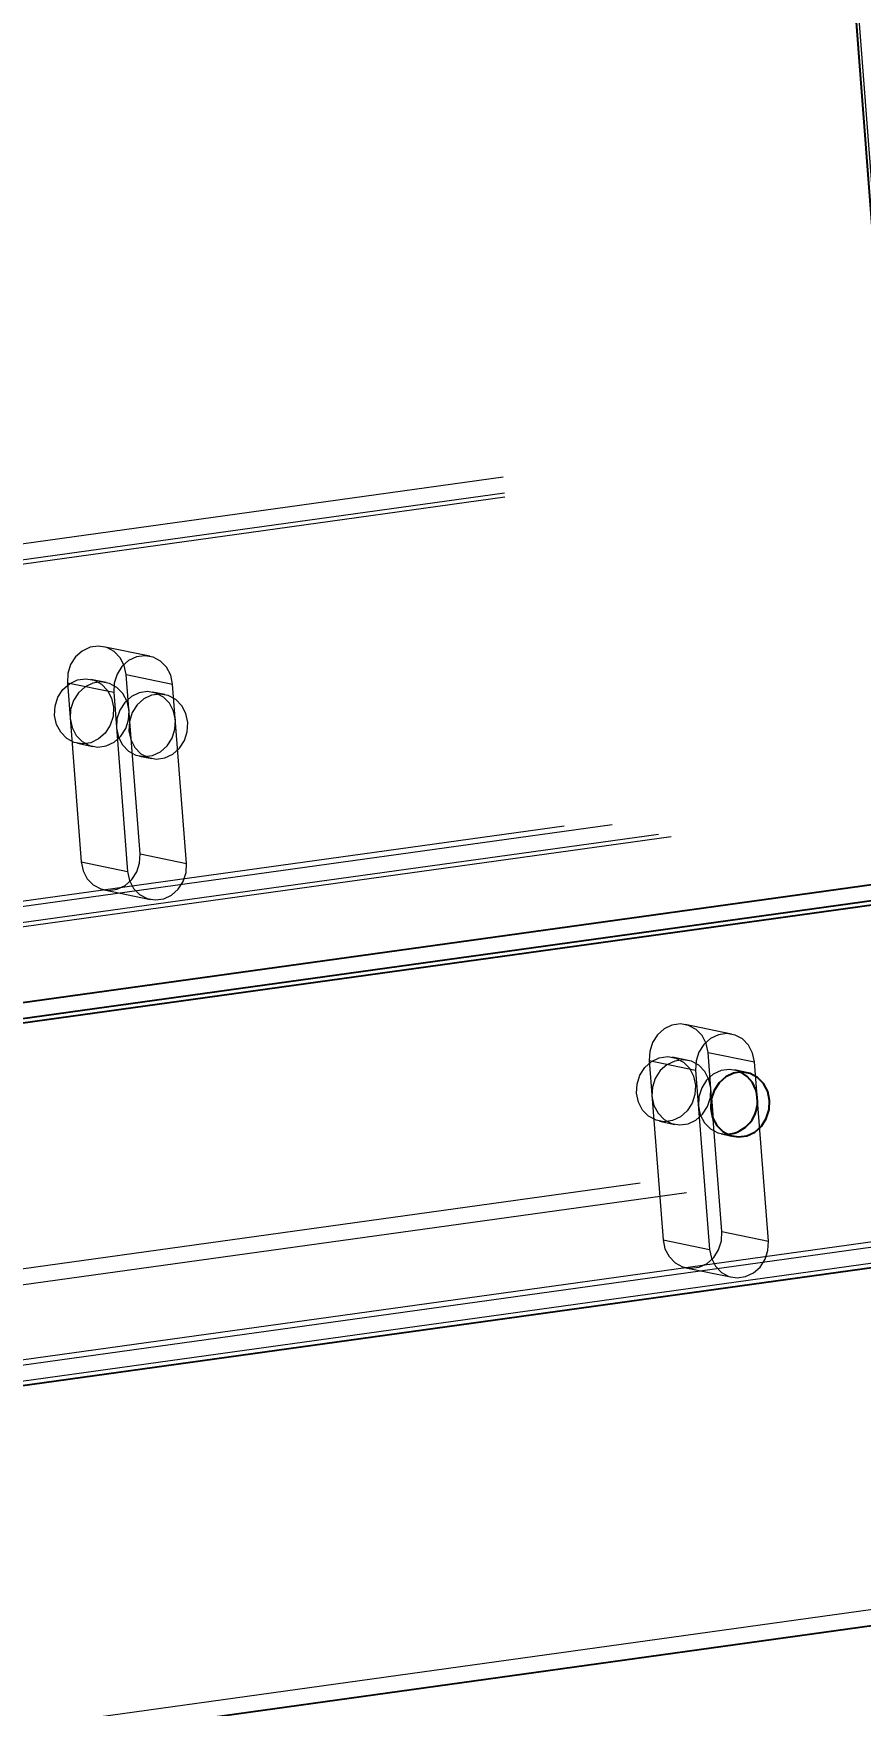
# Model space of a CAD drawing. Header units: millimetres. Extents: x 122 to 2816, y -707 to 556.
# Drawn here: x 685.761 to 686.797, y 303.537 to 305.632 of the extents above; entities that cross this region are included whole.
import ezdxf

# ---------------------------------------------------------------- set-up
doc = ezdxf.new("R2010")
doc.units = ezdxf.units.MM
doc.header["$PDSIZE"] = -1
doc.linetypes.add('HIDDEN', pattern=[1.905, 1.27, -0.635])
doc.layers.add('FORMAT', color=7, linetype='Continuous')
doc.styles.add('SLDTEXTSTYLE7', font='TXT', dxfattribs={"width": 0.75})
doc.dimstyles.new('SLDDIMSTYLE4', dxfattribs={"dimtxt": 1.852083, "dimasz": 1.852083, "dimexe": 0, "dimexo": 0.625, "dimgap": 0.463021, "dimtad": 1, "dimdec": 0, "dimlfac": 110, "dimrnd": 1e-09, "dimzin": 12, "dimtxsty": 'SLDTEXTSTYLE7', "dimsah": 1, "dimcen": 2.5, "dimazin": 3, "dimtfac": 1, "dimtdec": 0, "dimtmove": 0, "dimatfit": 0, "dimfrac": 2, "dimtzin": 12})

# ---------------------------------------------------------------- blocks, each defined once
blk = doc.blocks.new('*D1068')
at = {"layer": 'Defpoints', "color": 0}
for p in [(711.2391, 305.0429), (731.8934, 305.0429), (676.2391, 299.5884)]:
    blk.add_point(p, dxfattribs=at)
at = {"layer": 'FORMAT', "color": 0, "lineweight": -2}
for p, q in [((711.3016, 305.0429), (731.8934, 305.0429)), ((731.8934, 301.4405), (731.8934, 303.1908)), ((676.3016, 299.5884), (731.8934, 299.5884))]:
    blk.add_line(p, q, dxfattribs=at)
at = {"layer": 'FORMAT', "color": 0}
for points in [[(731.5847, 303.1908), (732.2021, 303.1908), (731.8934, 305.0429)], [(731.5847, 301.4405), (732.2021, 301.4405), (731.8934, 299.5884)]]:
    blk.add_solid(points, dxfattribs=at)
at = {"layer": 'FORMAT', "color": 0, "insert": (729.5783, 302.2484), "char_height": 1.85208, "attachment_point": 2, "rotation": 90, "style": 'SLDTEXTSTYLE7'}
blk.add_mtext('\\A1;600', dxfattribs=at)

msp = doc.modelspace()

# ---------------------------------------------------------------- linework, layer by layer
at = {"color": 7, "linetype": 'Continuous', "lineweight": 25}
for p, q in [((686.818917, 305.297636), (686.679839, 307.094415)), ((687.34338, 304.639563), (684.867543, 304.295389)), ((687.356728, 304.621378), (684.869077, 304.275561)), ((687.360287, 304.616528), (684.869487, 304.270274)), ((686.612629, 304.271921), (686.610537, 304.298947)), ((684.904256, 303.821079), (687.647918, 304.202485)), ((684.938616, 303.377172), (687.961489, 303.797391))]:
    msp.add_line(p, q, dxfattribs=at)
at = {"color": 7, "linetype": 'HIDDEN', "lineweight": 18}
for p, q in [((686.823098, 305.29194), (686.687497, 307.043799)), ((683.281035, 304.20225), (691.476366, 305.341511)), ((688.236503, 305.338474), (683.306606, 304.653153)), ((683.341375, 304.203958), (691.454753, 305.331826)), ((688.238038, 305.318646), (683.364696, 304.641187)), ((683.399465, 304.191992), (691.512843, 305.31986)), ((688.238447, 305.313359), (683.380187, 304.637996)), ((683.376145, 303.754763), (691.489522, 304.882631)), ((683.414956, 304.188801), (688.273216, 304.864164)), ((685.906921, 304.851899), (685.848831, 304.863865)), ((685.803699, 304.818671), (685.861789, 304.806705)), ((685.803699, 304.818671), (685.821084, 304.594073)), ((685.852308, 304.818946), (685.832945, 304.822934)), ((685.877457, 304.828924), (685.935547, 304.816958)), ((685.894842, 304.604327), (685.877457, 304.828924)), ((685.952932, 304.592361), (685.935547, 304.816958)), ((685.861789, 304.806705), (685.879174, 304.582107)), ((685.925889, 304.803789), (685.910398, 304.80698)), ((685.816438, 304.742798), (685.835801, 304.73881)), ((685.893891, 304.726844), (685.909382, 304.723653)), ((685.894842, 304.604327), (685.952932, 304.592361)), ((685.821084, 304.594073), (685.879174, 304.582107)), ((685.849709, 304.559132), (685.907799, 304.547166)), ((683.434235, 303.742797), (688.307577, 304.420257)), ((686.635627, 304.378444), (686.577536, 304.39041)), ((686.606162, 304.355469), (686.664252, 304.343503)), ((686.610537, 304.298947), (686.606162, 304.355469)), ((686.532404, 304.345216), (686.590494, 304.33325)), ((686.532404, 304.345216), (686.549789, 304.120618)), ((686.581013, 304.345491), (686.56165, 304.349479)), ((686.590494, 304.33325), (686.607879, 304.108652)), ((686.654594, 304.330334), (686.639103, 304.333525)), ((686.681637, 304.118906), (686.664252, 304.343503)), ((679.912075, 303.159165), (688.107406, 304.298425)), ((679.972415, 303.160873), (688.085793, 304.28874)), ((680.030505, 303.148907), (688.143883, 304.276775)), ((686.545143, 304.269344), (686.564506, 304.265355)), ((686.623547, 304.130872), (686.612629, 304.271921)), ((686.622597, 304.253389), (686.638087, 304.250198)), ((686.623547, 304.130872), (686.681637, 304.118906)), ((686.549789, 304.120618), (686.607879, 304.108652)), ((686.578414, 304.085677), (686.636504, 304.073711)), ((680.007184, 302.711678), (688.120562, 303.839546))]:
    msp.add_line(p, q, dxfattribs=at)
at = {"color": 7, "linetype": 'HIDDEN', "lineweight": 18, "flags": 128}
for points in [[(685.877457, 304.828924), (685.875081, 304.840106), (685.869911, 304.849967), (685.862364, 304.857708), (685.853051, 304.862701), (685.842729, 304.864543), (685.832232, 304.863084), (685.822411, 304.858442), (685.814062, 304.850993), (685.807861, 304.841341), (685.804311, 304.830268), (685.803699, 304.818671)], [(685.935547, 304.816958), (685.933171, 304.82814), (685.928001, 304.838001), (685.920454, 304.845742), (685.911142, 304.850735), (685.900819, 304.852577), (685.890322, 304.851118), (685.880501, 304.846476), (685.872152, 304.839027), (685.865952, 304.829375), (685.862401, 304.818302), (685.861789, 304.806705)], [(685.787812, 304.77774), (685.788425, 304.789337), (685.791975, 304.80041), (685.798176, 304.810062), (685.806525, 304.817511), (685.816346, 304.822153), (685.826842, 304.823612), (685.837165, 304.82177), (685.846477, 304.816777), (685.854024, 304.809036), (685.859195, 304.799175), (685.86157, 304.787993), (685.860958, 304.776396), (685.857408, 304.765322), (685.851207, 304.755671), (685.842858, 304.748222), (685.833037, 304.74358), (685.82254, 304.742121), (685.812218, 304.743963), (685.802906, 304.748956), (685.795359, 304.756697), (685.790188, 304.766558), (685.787812, 304.77774)], [(685.880934, 304.784004), (685.878558, 304.795187), (685.873388, 304.805047), (685.86584, 304.812788), (685.856528, 304.817782), (685.846206, 304.819623), (685.835709, 304.818164), (685.825888, 304.813522), (685.817539, 304.806074), (685.811338, 304.796422), (685.807788, 304.785349), (685.807176, 304.773751), (685.809551, 304.762569), (685.814722, 304.752708), (685.822269, 304.744967), (685.831581, 304.739974), (685.841904, 304.738132), (685.852401, 304.739591), (685.862221, 304.744233), (685.87057, 304.751682), (685.876771, 304.761334), (685.880322, 304.772407), (685.880934, 304.784004)], [(685.939024, 304.772039), (685.936648, 304.783221), (685.931478, 304.793082), (685.923931, 304.800822), (685.914619, 304.805816), (685.904296, 304.807658), (685.893799, 304.806198), (685.883978, 304.801556), (685.875629, 304.794108), (685.869429, 304.784456), (685.865878, 304.773383), (685.865266, 304.761785), (685.867641, 304.750603), (685.872812, 304.740742), (685.880359, 304.733002), (685.889671, 304.728008), (685.899994, 304.726166), (685.910491, 304.727626), (685.920311, 304.732268), (685.92866, 304.739716), (685.934861, 304.749368), (685.938412, 304.760441), (685.939024, 304.772039)], [(685.954515, 304.768848), (685.952139, 304.78003), (685.946968, 304.789891), (685.939421, 304.797631), (685.930109, 304.802625), (685.919787, 304.804467), (685.90929, 304.803008), (685.899469, 304.798366), (685.89112, 304.790917), (685.884919, 304.781265), (685.881369, 304.770192), (685.880757, 304.758594), (685.883132, 304.747412), (685.888303, 304.737552), (685.89585, 304.729811), (685.905162, 304.724817), (685.915485, 304.722975), (685.925981, 304.724435), (685.935802, 304.729077), (685.944151, 304.736525), (685.950352, 304.746177), (685.953902, 304.75725), (685.954515, 304.768848)], [(685.821084, 304.594073), (685.823459, 304.582891), (685.82863, 304.57303), (685.836177, 304.56529), (685.845489, 304.560296), (685.855812, 304.558454), (685.866308, 304.559913), (685.876129, 304.564555), (685.884478, 304.572004), (685.890679, 304.581656), (685.894229, 304.592729), (685.894842, 304.604327)], [(685.879174, 304.582107), (685.881549, 304.570925), (685.88672, 304.561065), (685.894267, 304.553324), (685.903579, 304.54833), (685.913902, 304.546488), (685.924399, 304.547948), (685.934219, 304.55259), (685.942568, 304.560038), (685.948769, 304.56969), (685.952319, 304.580763), (685.952932, 304.592361)], [(686.606162, 304.355469), (686.603786, 304.366651), (686.598616, 304.376512), (686.591069, 304.384253), (686.581757, 304.389246), (686.571434, 304.391088), (686.560937, 304.389629), (686.551116, 304.384987), (686.542767, 304.377538), (686.536567, 304.367886), (686.533016, 304.356813), (686.532404, 304.345216)], [(686.664252, 304.343503), (686.661877, 304.354685), (686.656706, 304.364546), (686.649159, 304.372287), (686.639847, 304.37728), (686.629524, 304.379122), (686.619027, 304.377663), (686.609207, 304.373021), (686.600858, 304.365572), (686.594657, 304.35592), (686.591106, 304.344847), (686.590494, 304.33325)], [(686.516518, 304.304285), (686.51713, 304.315882), (686.52068, 304.326955), (686.526881, 304.336607), (686.53523, 304.344056), (686.545051, 304.348698), (686.555548, 304.350157), (686.56587, 304.348315), (686.575182, 304.343322), (686.582729, 304.335581), (686.5879, 304.32572), (686.590276, 304.314538), (686.589663, 304.302941), (686.586113, 304.291867), (686.579912, 304.282216), (686.571563, 304.274767), (686.561742, 304.270125), (686.551246, 304.268666), (686.540923, 304.270508), (686.531611, 304.275501), (686.524064, 304.283242), (686.518893, 304.293103), (686.516518, 304.304285)], [(686.609639, 304.310549), (686.607263, 304.321732), (686.602093, 304.331592), (686.594546, 304.339333), (686.585234, 304.344327), (686.574911, 304.346168), (686.564414, 304.344709), (686.554593, 304.340067), (686.546244, 304.332619), (686.540044, 304.322967), (686.536493, 304.311894), (686.535881, 304.300296), (686.538256, 304.289114), (686.543427, 304.279253), (686.550974, 304.271512), (686.560286, 304.266519), (686.570609, 304.264677), (686.581106, 304.266136), (686.590926, 304.270778), (686.599275, 304.278227), (686.605476, 304.287879), (686.609027, 304.298952), (686.609639, 304.310549)], [(686.646656, 304.330995), (686.643324, 304.332361), (686.633001, 304.334203), (686.622504, 304.332743), (686.612683, 304.328101), (686.604335, 304.320653), (686.598134, 304.311001), (686.594583, 304.299928), (686.593971, 304.28833), (686.596347, 304.277148), (686.601517, 304.267287), (686.609064, 304.259547), (686.618376, 304.254553), (686.628699, 304.252711), (686.630534, 304.252728)], [(686.549789, 304.120618), (686.552164, 304.109436), (686.557335, 304.099575), (686.564882, 304.091835), (686.574194, 304.086841), (686.584517, 304.084999), (686.595014, 304.086458), (686.604834, 304.0911), (686.613183, 304.098549), (686.619384, 304.108201), (686.622934, 304.119274), (686.623547, 304.130872)], [(686.607879, 304.108652), (686.610254, 304.09747), (686.615425, 304.08761), (686.622972, 304.079869), (686.632284, 304.074875), (686.642607, 304.073034), (686.653104, 304.074493), (686.662924, 304.079135), (686.671273, 304.086583), (686.677474, 304.096235), (686.681025, 304.107308), (686.681637, 304.118906)]]:
    msp.add_lwpolyline(points, dxfattribs=at)
at = {"color": 7, "linetype": 'Continuous', "lineweight": 25, "flags": 128}
msp.add_lwpolyline([(686.68322, 304.295393), (686.680844, 304.306575), (686.675674, 304.316436), (686.668126, 304.324176), (686.658814, 304.32917), (686.648492, 304.331012), (686.637995, 304.329553), (686.628174, 304.324911), (686.619825, 304.317462), (686.613624, 304.30781), (686.610074, 304.296737), (686.609462, 304.285139), (686.611837, 304.273957), (686.617008, 304.264097), (686.624555, 304.256356), (686.633867, 304.251362), (686.64419, 304.249521), (686.654687, 304.25098), (686.664507, 304.255622), (686.672856, 304.26307), (686.679057, 304.272722), (686.682607, 304.283795), (686.68322, 304.295393)], dxfattribs=at)
at = {"color": 7, "linetype": 'Continuous', "lineweight": 25}
for centre, radius, start, end in [((686.629364, 304.296696), 0.038412, 2.816594, 63.243758), ((686.626732, 304.293824), 0.041272, 275.285783, 6.621698)]:
    msp.add_arc(centre, radius, start, end, dxfattribs=at)

# ---------------------------------------------------------------- dimensions: what is measured, and where the dimension line sits
at = {"layer": 'FORMAT'}
dim = msp.add_linear_dim(base=(731.893394, 305.042928), p1=(676.239135, 299.588383), p2=(711.239135, 305.042928), angle=90, dimstyle='SLDDIMSTYLE4', dxfattribs=at)
dim.commit()
dim.dimension.update_dxf_attribs({"geometry": '*D1068', "text_midpoint": (731.893394, 302.248414), "dimtype": 160})

doc.saveas('drawing.dxf')
